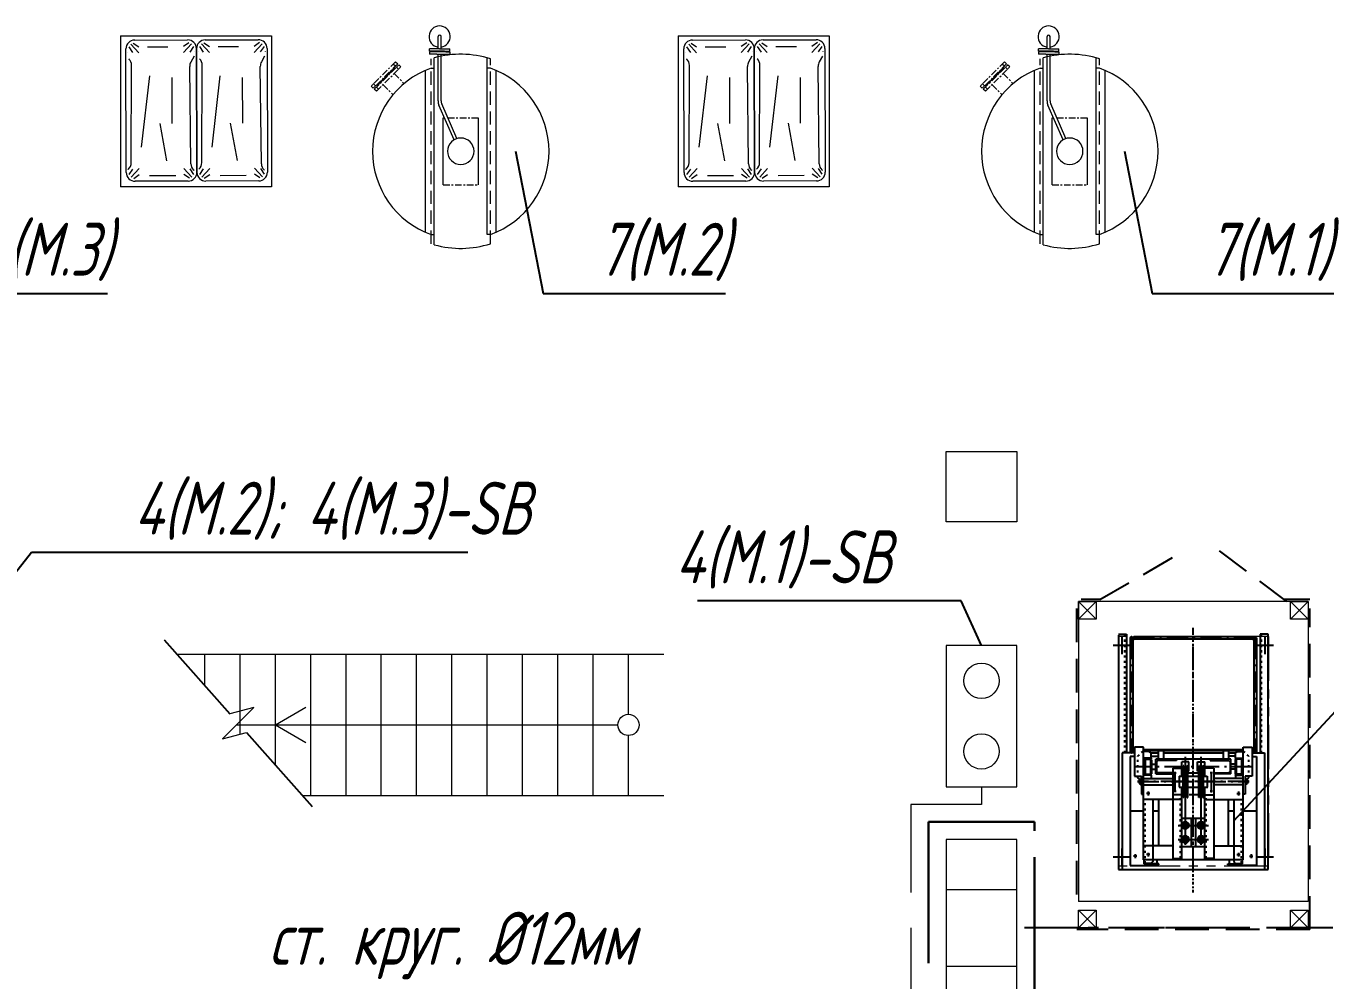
# Model space of a CAD drawing. Header units: millimetres. Extents: x -14296 to 10264, y -13087 to -5602.
# Drawn here: x -3240.4 to -3166.8, y -12807.9 to -12753.9 of the extents above; entities that cross this region are included whole.
import ezdxf
from ezdxf import colors
from ezdxf.entities.mleader import LeaderData, LeaderLine
from ezdxf.math import Vec2, Vec3

# ---------------------------------------------------------------- set-up
doc = ezdxf.new("R2010")
doc.units = ezdxf.units.MM
for name, pattern in [('ACAD_ISO03W100', [30, 12, -18]), ('ACAD_ISO10W100', [18, 12, -3, 0, -3]), ('CENTER2', [1.125, 0.75, -0.125, 0.125, -0.125]), ('gost5', [7, 5, -2, 0]), ('gost6', [12, 8, -1.5, 1, -1.5]), ('HIDDEN', [9.525, 6.35, -3.175]), ('HIDDEN2', [4.7625, 3.175, -1.5875]), ('PHANTOM2', [1.25, 0.625, -0.125, 0.125, -0.125, 0.125, -0.125]), ('VERDECKT', [0.375, 0.25, -0.125])]:
    doc.linetypes.add(name, pattern=pattern)
for name, color, linetype, lineweight in [('1', 4, 'Continuous', 15), ('Заземление (Сущ)', 6, 'gost6', 25), ('КаБель контрольный (Вновь)', 142, 'gost5', 15), ('Линия выноска', 137, 'Continuous', 25), ('пунктирный', 222, 'HIDDEN2', 25), ('Строительный', 251, 'Continuous', 13), ('Текст', 7, 'Continuous', 20), ('Технологическое', 156, 'Continuous', 18), ('Эл. аппараты (Вновь)', 93, 'Continuous', 15)]:
    doc.layers.add(name, color=color, linetype=linetype, lineweight=lineweight)
for name, color, linetype in [('АР', 7, 'Continuous'), ('НОВЫЙ', 7, 'Continuous'), ('орудован', 7, 'Continuous'), ('ТХ', 7, 'Continuous')]:
    doc.layers.add(name, color=color, linetype=linetype)
doc.styles.add('Simplex', font='simplex.shx', dxfattribs={"width": 0.7, "oblique": 15})

# ---------------------------------------------------------------- blocks, each defined once
blk = doc.blocks.new('A$C33DA0663')
at = {"color": 5}
for p, q in [((-4.538, 1.448), (-2.77, 3.216)), ((-2.77, 3.216), (-4.119, 2.855)), ((-4.538, 1.448), (-3.19, 1.809))]:
    blk.add_line(p, q, dxfattribs=at)
at = {"layer": 'АР', "color": 5}
for p, q in [((-7.854, 7.057), (-4.119, 2.855)), ((-3.19, 1.809), (0.546, -2.393))]:
    blk.add_line(p, q, dxfattribs=at)
blk = doc.blocks.new('A$C3D7325C0')
at = {"layer": '1', "color": 3}
for p, q in [((-1, 0), (0, 0)), ((-1, -1), (-1, 0)), ((-1, 0), (0, -1)), ((-1, -1), (0, 0)), ((0, 0), (0, -1)), ((0, -1), (-1, -1))]:
    blk.add_line(p, q, dxfattribs=at)
blk = doc.blocks.new('A$C20C63205')
at = {"layer": 'ТХ', "color": 3, "ltscale": 0.6}
for p, q in [((-20.826, 8.76), (-20.826, 8.3)), ((-20.826, 8.3), (-14.095, 8.3)), ((-20.772, 8.76), (-7.484, 8.76)), ((-14.095, 7.842), (-14.095, 8.548)), ((-14.095, 8.548), (-7.484, 8.548)), ((-13.895, 7.842), (-13.895, 8.104)), ((-13.895, 8.104), (-7.713, 8.104)), ((-10.804, 7.347), (-10.804, 8.104)), ((-7.713, 8.104), (-7.713, 6.533)), ((-7.484, 8.76), (-7.484, 0.275)), ((-20.684, 7.862), (-20.684, 1.172)), ((-20.614, 8.087), (-14.166, 8.087)), ((-20.614, 7.947), (-14.166, 7.947)), ((-20.543, 1.172), (-20.543, 7.862)), ((-14.429, 7.842), (-12.785, 7.842)), ((-14.429, 7.347), (-14.429, 7.842)), ((-12.785, 7.842), (-12.785, 7.453)), ((-12.785, 7.453), (-11.76, 7.453)), ((-12.576, 7.518), (-12.688, 7.658)), ((-12.643, 7.453), (-12.643, 7.518)), ((-12.643, 7.518), (-12.293, 7.518)), ((-12.576, 7.591), (-12.361, 7.591)), ((-12.576, 7.591), (-12.576, 7.518)), ((-12.361, 7.591), (-12.361, 7.518)), ((-12.293, 7.518), (-12.293, 7.453)), ((-11.76, 7.453), (-11.76, 7.347)), ((-8.359, 7.803), (-8.142, 7.803)), ((-8.353, 7.803), (-8.135, 7.803)), ((-8.244, 7.721), (-8.244, 7.91)), ((-8.244, 7.709), (-8.244, 7.897)), ((-8.031, 7.347), (-14.429, 7.347)), ((-14.288, 7.347), (-14.288, 1.687)), ((-14.236, 7.347), (-14.236, 1.687)), ((-14.182, 7.013), (-14.182, 7.347)), ((-14.077, 6.908), (-14.182, 7.013)), ((-14.077, 6.514), (-14.077, 6.908)), ((-13.797, 6.908), (-14.077, 6.908)), ((-13.914, 6.908), (-13.914, 6.514)), ((-13.797, 6.908), (-13.797, 7.347)), ((-13.797, 6.908), (-13.758, 6.908)), ((-13.758, 6.908), (-13.741, 6.941)), ((-13.709, 7.295), (-13.741, 7.241)), ((-13.741, 7.241), (-13.741, 6.941)), ((-13.741, 7.241), (-12.89, 7.241)), ((-13.709, 6.887), (-13.741, 6.941)), ((-13.741, 6.941), (-12.89, 6.941)), ((-13.739, 2.396), (-13.739, 6.639)), ((-12.911, 6.639), (-13.739, 6.639)), ((-13.709, 7.295), (-12.921, 7.295)), ((-13.709, 6.887), (-12.921, 6.887)), ((-13.527, 7.241), (-13.527, 7.295)), ((-13.458, 6.887), (-13.458, 6.639)), ((-13.173, 6.887), (-13.173, 6.639)), ((-13.103, 7.241), (-13.103, 7.295)), ((-12.921, 7.295), (-12.89, 7.241)), ((-12.921, 6.887), (-12.89, 6.941)), ((-12.911, 6.639), (-12.911, 5.684)), ((-12.89, 7.241), (-12.89, 6.941)), ((-12.873, 6.908), (-12.89, 6.941)), ((-12.833, 6.908), (-12.873, 6.908)), ((-12.833, 6.908), (-12.833, 7.347)), ((-12.833, 6.908), (-12.643, 6.908)), ((-12.643, 7.347), (-12.643, 5.684)), ((-12.293, 7.347), (-12.293, 5.684)), ((-11.902, 7.068), (-11.685, 7.068)), ((-11.793, 6.974), (-11.793, 7.163)), ((-11.463, 5.241), (-11.463, 7.347)), ((-11.463, 6.815), (-7.937, 6.815)), ((-10.804, 6.497), (-10.804, 6.815)), ((-8.827, 5.684), (-8.827, 7.347)), ((-8.443, 7.077), (-8.225, 7.077)), ((-8.334, 6.983), (-8.334, 7.171)), ((-8.031, 1.687), (-8.031, 7.347)), ((-7.819, 7.307), (-8.031, 7.307)), ((-7.937, 6.815), (-7.836, 6.915)), ((-7.836, 6.915), (-7.836, 7.238)), ((-7.819, 6.467), (-7.819, 7.307)), ((-7.751, 7.256), (-7.819, 7.256)), ((-7.751, 6.467), (-7.751, 7.256)), ((-14.236, 6.514), (-13.739, 6.514)), ((-14.236, 6.213), (-13.739, 6.213)), ((-14.077, 2.821), (-14.077, 6.213)), ((-13.672, 5.478), (-13.649, 6.54)), ((-13.649, 6.54), (-13.597, 6.604)), ((-13.597, 6.604), (-13.033, 6.604)), ((-12.982, 6.54), (-13.033, 6.604)), ((-12.963, 5.684), (-12.982, 6.54)), ((-11.463, 6.497), (-8.827, 6.497)), ((-7.819, 6.562), (-8.031, 6.562)), ((-7.751, 6.467), (-7.819, 6.467)), ((-7.713, 6.533), (-7.751, 6.467)), ((-13.672, 5.478), (-13.739, 5.46)), ((-13.596, 4.763), (-13.596, 5.161)), ((-13.068, 5.161), (-13.596, 5.161)), ((-13.228, 5.684), (-8.119, 5.684)), ((-13.228, 5.684), (-13.228, 5.17)), ((-12.786, 5.17), (-13.228, 5.17)), ((-13.068, 5.161), (-13.068, 5.088)), ((-11.878, 5.541), (-13.026, 5.541)), ((-12.965, 5.602), (-12.965, 5.48)), ((-12.786, 5.31), (-12.15, 5.31)), ((-12.786, 5.31), (-12.786, 5.088)), ((-12.15, 5.31), (-12.15, 5.088)), ((-11.727, 5.17), (-12.15, 5.17)), ((-11.937, 5.602), (-11.937, 5.48)), ((-11.727, 5.17), (-11.727, 5.684)), ((-8.119, 5.17), (-11.727, 5.17)), ((-10.399, 5.17), (-10.399, 3.864)), ((-9.993, 5.371), (-9.993, 3.663)), ((-9.193, 5.371), (-9.193, 3.663)), ((-8.775, 3.864), (-8.775, 5.17)), ((-8.119, 5.684), (-8.119, 5.17)), ((-8.883, 4.962), (-13.871, 4.962)), ((-13.068, 4.763), (-13.596, 4.763)), ((-11.567, 5.088), (-13.369, 5.088)), ((-13.369, 5.052), (-13.369, 5.088)), ((-13.271, 5.026), (-13.369, 5.052)), ((-13.271, 4.897), (-13.369, 4.871)), ((-13.369, 4.871), (-13.369, 4.836)), ((-11.567, 4.836), (-13.369, 4.836)), ((-11.665, 5.026), (-13.271, 5.026)), ((-13.271, 5.026), (-13.271, 4.897)), ((-11.665, 4.897), (-13.271, 4.897)), ((-13.068, 4.763), (-13.068, 4.836)), ((-12.963, 4.836), (-12.963, 4.199)), ((-12.786, 4.836), (-12.786, 4.199)), ((-12.15, 4.836), (-12.15, 4.199)), ((-11.727, 4.287), (-11.727, 4.747)), ((-11.665, 5.026), (-11.567, 5.052)), ((-11.665, 5.026), (-11.665, 4.897)), ((-11.665, 4.897), (-11.567, 4.871)), ((-11.567, 5.052), (-11.567, 5.088)), ((-11.567, 4.871), (-11.567, 4.836)), ((-10.399, 4.641), (-8.775, 4.641)), ((-10.158, 4.962), (-10.073, 5.106)), ((-10.073, 4.818), (-10.158, 4.962)), ((-10.073, 5.106), (-9.913, 5.106)), ((-9.913, 4.818), (-10.073, 4.818)), ((-9.913, 5.106), (-9.827, 4.956)), ((-9.827, 4.956), (-9.913, 4.818)), ((-9.358, 4.962), (-9.273, 5.106)), ((-9.273, 4.818), (-9.358, 4.962)), ((-9.273, 5.106), (-9.113, 5.106)), ((-9.113, 4.818), (-9.273, 4.818)), ((-9.113, 5.106), (-9.027, 4.956)), ((-9.027, 4.956), (-9.113, 4.818)), ((-8.883, 4.072), (-13.871, 4.072)), ((-13.068, 4.271), (-13.596, 4.271)), ((-13.596, 4.271), (-13.596, 3.874)), ((-13.068, 3.874), (-13.596, 3.874)), ((-11.567, 4.199), (-13.369, 4.199)), ((-13.369, 4.163), (-13.369, 4.199)), ((-13.271, 4.137), (-13.369, 4.163)), ((-13.271, 4.008), (-13.369, 3.982)), ((-13.369, 3.982), (-13.369, 3.946)), ((-11.567, 3.946), (-13.369, 3.946)), ((-11.665, 4.137), (-13.271, 4.137)), ((-13.271, 4.008), (-13.271, 4.137)), ((-11.665, 4.008), (-13.271, 4.008)), ((-12.786, 3.864), (-13.228, 3.864)), ((-13.228, 3.35), (-13.228, 3.864)), ((-13.068, 4.271), (-13.068, 4.199)), ((-13.068, 3.874), (-13.068, 3.946)), ((-12.786, 3.946), (-12.786, 3.724)), ((-12.786, 3.724), (-12.15, 3.724)), ((-12.15, 3.946), (-12.15, 3.696)), ((-11.727, 3.864), (-12.15, 3.864)), ((-8.119, 3.864), (-11.727, 3.864)), ((-11.727, 3.864), (-11.727, 3.35)), ((-11.665, 4.137), (-11.567, 4.163)), ((-11.665, 4.008), (-11.665, 4.137)), ((-11.665, 4.008), (-11.567, 3.982)), ((-11.567, 4.163), (-11.567, 4.199)), ((-11.567, 3.982), (-11.567, 3.946)), ((-11.463, 3.793), (-11.463, 1.687)), ((-10.399, 4.394), (-8.775, 4.394)), ((-10.158, 4.072), (-10.073, 4.216)), ((-10.073, 3.928), (-10.158, 4.072)), ((-10.073, 4.216), (-9.913, 4.216)), ((-9.913, 3.928), (-10.073, 3.928)), ((-9.913, 4.216), (-9.827, 4.067)), ((-9.827, 4.067), (-9.913, 3.928)), ((-9.358, 4.072), (-9.273, 4.216)), ((-9.273, 3.928), (-9.358, 4.072)), ((-9.273, 4.216), (-9.113, 4.216)), ((-9.113, 3.928), (-9.273, 3.928)), ((-9.113, 4.216), (-9.027, 4.067)), ((-9.027, 4.067), (-9.113, 3.928)), ((-8.119, 3.35), (-8.119, 3.864)), ((-13.672, 3.556), (-13.739, 3.574)), ((-13.672, 3.556), (-13.649, 2.494)), ((-13.228, 3.35), (-8.119, 3.35)), ((-11.861, 3.493), (-13.02, 3.493)), ((-12.963, 3.35), (-12.982, 2.494)), ((-12.965, 3.432), (-12.965, 3.554)), ((-12.911, 2.396), (-12.911, 3.35)), ((-12.643, 1.687), (-12.643, 3.35)), ((-12.293, 1.687), (-12.293, 3.35)), ((-11.937, 3.432), (-11.937, 3.554)), ((-8.827, 3.35), (-8.827, 1.687)), ((-14.236, 2.821), (-13.739, 2.821)), ((-14.236, 2.52), (-13.739, 2.52)), ((-14.077, 2.126), (-14.077, 2.52)), ((-13.914, 2.126), (-13.914, 2.52)), ((-12.911, 2.396), (-13.739, 2.396)), ((-13.649, 2.494), (-13.597, 2.43)), ((-13.597, 2.43), (-13.033, 2.43)), ((-13.458, 2.147), (-13.458, 2.396)), ((-13.173, 2.147), (-13.173, 2.396)), ((-12.982, 2.494), (-13.033, 2.43)), ((-11.463, 2.537), (-8.827, 2.537)), ((-11.463, 2.22), (-7.937, 2.22)), ((-10.804, 2.22), (-10.804, 2.537)), ((-7.819, 2.472), (-8.031, 2.472)), ((-7.937, 2.22), (-7.836, 2.119)), ((-7.751, 2.567), (-7.819, 2.567)), ((-7.819, 2.567), (-7.819, 1.727)), ((-7.713, 2.501), (-7.751, 2.567)), ((-7.751, 2.567), (-7.751, 1.778)), ((-7.713, 0.93), (-7.713, 2.501)), ((-8.031, 1.687), (-14.429, 1.687)), ((-14.429, 1.687), (-14.429, 1.192)), ((-14.077, 2.126), (-14.182, 2.021)), ((-14.182, 2.021), (-14.182, 1.687)), ((-13.797, 2.126), (-14.077, 2.126)), ((-13.797, 2.126), (-13.797, 1.687)), ((-13.797, 2.126), (-13.758, 2.126)), ((-13.758, 2.126), (-13.741, 2.093)), ((-13.709, 2.147), (-13.741, 2.093)), ((-13.741, 1.793), (-13.741, 2.093)), ((-13.741, 2.093), (-12.89, 2.093)), ((-13.709, 1.739), (-13.741, 1.793)), ((-13.741, 1.793), (-12.89, 1.793)), ((-13.709, 2.147), (-12.921, 2.147)), ((-13.709, 1.739), (-12.921, 1.739)), ((-13.527, 1.793), (-13.527, 1.739)), ((-13.103, 1.793), (-13.103, 1.739)), ((-12.921, 2.147), (-12.89, 2.093)), ((-12.921, 1.739), (-12.89, 1.793)), ((-12.873, 2.126), (-12.89, 2.093)), ((-12.89, 1.793), (-12.89, 2.093)), ((-12.833, 2.126), (-12.873, 2.126)), ((-12.833, 2.126), (-12.833, 1.687)), ((-12.833, 2.126), (-12.643, 2.126)), ((-12.785, 1.192), (-12.785, 1.581)), ((-12.785, 1.581), (-11.76, 1.581)), ((-12.576, 1.516), (-12.688, 1.376)), ((-12.643, 1.581), (-12.643, 1.516)), ((-12.643, 1.516), (-12.293, 1.516)), ((-12.576, 1.443), (-12.576, 1.516)), ((-12.361, 1.443), (-12.361, 1.516)), ((-12.293, 1.516), (-12.293, 1.581)), ((-11.902, 1.966), (-11.685, 1.966)), ((-11.793, 2.06), (-11.793, 1.872)), ((-11.76, 1.581), (-11.76, 1.687)), ((-10.804, 0.93), (-10.804, 1.687)), ((-8.443, 1.957), (-8.225, 1.957)), ((-8.334, 2.051), (-8.334, 1.863)), ((-7.819, 1.727), (-8.031, 1.727)), ((-7.836, 2.119), (-7.836, 1.796)), ((-7.751, 1.778), (-7.819, 1.778)), ((-20.614, 1.087), (-14.166, 1.087)), ((-20.614, 0.947), (-14.166, 0.947)), ((-14.429, 1.192), (-12.785, 1.192)), ((-14.095, 1.192), (-14.095, 0.487)), ((-13.895, 1.192), (-13.895, 0.93)), ((-13.895, 0.93), (-7.713, 0.93)), ((-12.576, 1.443), (-12.361, 1.443)), ((-8.353, 1.231), (-8.135, 1.231)), ((-8.244, 1.325), (-8.244, 1.137)), ((-20.826, 0.275), (-20.826, 0.734)), ((-20.826, 0.734), (-14.095, 0.734)), ((-7.484, 0.275), (-20.826, 0.275)), ((-14.095, 0.487), (-7.484, 0.487))]:
    blk.add_line(p, q, dxfattribs=at)
at = {"layer": 'ТХ', "color": 3, "linetype": 'ACAD_ISO03W100', "ltscale": 0.01}
for p, q in [((-14.095, 8.388), (-20.826, 8.388)), ((-13.904, 7.658), (-14.215, 7.347)), ((-12.688, 7.658), (-13.904, 7.658)), ((-7.836, 7.238), (-11.463, 7.238)), ((-8.119, 5.241), (-11.727, 5.241)), ((-8.119, 3.793), (-11.727, 3.793)), ((-13.904, 1.376), (-14.215, 1.687)), ((-7.836, 1.796), (-11.463, 1.796)), ((-12.688, 1.376), (-13.904, 1.376)), ((-14.095, 0.646), (-20.826, 0.646))]:
    blk.add_line(p, q, dxfattribs=at)
at = {"layer": 'ТХ', "color": 3, "linetype": 'ACAD_ISO10W100', "ltscale": 0.1}
for p, q in [((-20.614, 1.017), (-20.614, 8.017)), ((-20.614, 8.017), (-14.166, 8.017)), ((-13.315, 1.146), (-13.315, 7.888)), ((-12.468, 1.358), (-12.468, 7.676)), ((-12.468, 7.676), (-12.468, 1.358)), ((-7.484, 4.517), (-21.014, 4.517)), ((-20.614, 1.017), (-14.166, 1.017))]:
    blk.add_line(p, q, dxfattribs=at)
at = {"layer": 'ТХ', "color": 3, "ltscale": 0.6}
for centre, radius in [((-20.614, 8.017), 0.0701), ((-20.614, 7.862), 0.0701), ((-14.165, 8.017), 0.0701), ((-9.993, 4.962), 0.201), ((-9.193, 4.962), 0.201), ((-13.315, 4.962), 0.0439), ((-9.993, 4.962), 0.0936), ((-9.193, 4.962), 0.0936), ((-13.315, 4.072), 0.0439), ((-9.993, 4.072), 0.201), ((-9.993, 4.072), 0.0936), ((-9.193, 4.072), 0.201), ((-9.193, 4.072), 0.0936), ((-20.614, 1.172), 0.0701), ((-20.614, 1.017), 0.0701), ((-14.165, 1.017), 0.0701)]:
    blk.add_circle(centre, radius, dxfattribs=at)
blk = doc.blocks.new('A$C6D8F15C8')
at = {"linetype": 'Continuous'}
blk.add_circle((0, 0), 1.5, dxfattribs=at)
blk = doc.blocks.new('A$C42F5552A')
at = {"color": 4, "ltscale": 0.5}
for p, q in [((-6.21, 3), (-5.78, 2.37)), ((-6.09, 3.27), (-5.11, 2.37)), ((-5.78, 3.51), (-5.15, 3.08)), ((-5.54, 3.84), (8.46, 3.84)), ((-5.19, 3.63), (-5.18, 3.62)), ((-4.43, 3.27), (6.59, 3.2)), ((7.32, 3.51), (7.3, 3.49)), ((9.01, 3.27), (8.03, 2.37)), ((8.7, 3.51), (8.07, 3.08)), ((8.11, 3.63), (8.1, 3.62)), ((9.13, 3), (8.7, 2.37)), ((-6.54, -3.16), (-6.54, 2.84)), ((-2.69, 2.11), (5.39, 1.15)), ((9.46, 2.84), (9.46, -3.16)), ((-5.9, 1.19), (-5.9, -1.76)), ((-4.23, -0.77), (0, 0)), ((8.7, 1.39), (8.7, -0.93)), ((5.19, -1.34), (0, -1.34)), ((-6.21, -3.31), (-5.78, -2.68)), ((-6.09, -3.59), (-5.11, -2.68)), ((9.01, -3.59), (8.03, -2.68)), ((9.13, -3.31), (8.7, -2.68)), ((-5.78, -3.82), (-5.15, -3.39)), ((8.46, -4.16), (-5.54, -4.16)), ((-5.35, -3.84), (-5.28, -3.78)), ((-5.19, -3.94), (-5.18, -3.94)), ((-4.59, -3.48), (6.44, -3.38)), ((7.6, -3.88), (6.94, -3.51)), ((8.7, -3.82), (8.07, -3.39)), ((8.11, -3.94), (8.1, -3.94))]:
    blk.add_line(p, q, dxfattribs=at)
for centre, start, end in [((-5.54, 2.84), 90, 180), ((-4.43, 4.27), 220.6442, 269.6068), ((6.6, 4.2), 269.6068, 314.9568), ((8.46, 2.84), 0, 90), ((8.46, 2.84), 0, 90), ((-5.54, -3.16), 180, 270), ((-5.54, -3.16), 180, 270), ((-4.58, -4.48), 90.5536, 134.9566), ((6.45, -4.38), 60.5613, 90.5536), ((8.46, -3.16), 270, 0), ((8.46, -3.16), 270, 0), ((8.46, -3.16), 270, 0)]:
    blk.add_arc(centre, 1, start, end, dxfattribs=at)
blk = doc.blocks.new('A$C020D5F7F')
at = {"layer": '1', "color": 3}
for p, q in [((-4.275, 8.545), (4.275, 8.545)), ((-4.275, 8.545), (-4.275, 0)), ((4.275, 8.545), (4.275, 0)), ((4.275, 0), (-4.275, 0))]:
    blk.add_line(p, q, dxfattribs=at)
at = {"color": 4, "ltscale": 0.5, "xscale": 0.4999999999999939, "yscale": 0.4999999999999939, "zscale": 0.4999999999999939, "rotation": 90.17057823925133}
for p in [(-2.038, 3.585), (1.962, 3.597)]:
    blk.add_blockref('A$C42F5552A', p, dxfattribs=at)
blk = doc.blocks.new('_None')
blk = doc.blocks.new('A$C2C4D244A')
at = {"layer": 'Эл. аппараты (Вновь)'}
for p, q in [((4, 8), (0, 8)), ((0, 8), (0, 0)), ((4, 0), (4, 8)), ((0, 0), (4, 0))]:
    blk.add_line(p, q, dxfattribs=at)
for centre in [(2, 6), (2, 2)]:
    blk.add_circle(centre, 1, dxfattribs=at)

msp = doc.modelspace()

# ---------------------------------------------------------------- linework, layer by layer
at = {"linetype": 'Continuous'}
for p, q in [((-3178.35898, -12788.47393), (-3178.35898, -12789.47393)), ((-3170.25898, -12788.47393), (-3170.25898, -12789.47393)), ((-3177.85898, -12788.97393), (-3178.85898, -12788.97393)), ((-3169.75898, -12788.97393), (-3170.75898, -12788.97393)), ((-3178.35898, -12800.47393), (-3178.35898, -12801.47393)), ((-3170.25898, -12800.47393), (-3170.25898, -12801.47393)), ((-3177.85898, -12800.97393), (-3178.85898, -12800.97393)), ((-3169.75898, -12800.97393), (-3170.75898, -12800.97393))]:
    msp.add_line(p, q, dxfattribs=at)
at = {"layer": '1', "color": 3}
for p, q in [((-3167.80898, -12786.47393), (-3180.80898, -12786.47393)), ((-3180.80898, -12786.47393), (-3180.80898, -12803.47393)), ((-3167.80898, -12786.47393), (-3167.80898, -12803.47393)), ((-3167.80898, -12803.47393), (-3180.80898, -12803.47393))]:
    msp.add_line(p, q, dxfattribs=at)
at = {"layer": '1', "color": 3, "linetype": 'PHANTOM2', "ltscale": 4}
for p, q in [((-3178.55898, -12788.47393), (-3178.55898, -12801.47393)), ((-3170.05898, -12788.47393), (-3178.55898, -12788.47393)), ((-3170.05898, -12788.47393), (-3170.05898, -12801.47393)), ((-3167.80898, -12788.47393), (-3167.80898, -12801.47393)), ((-3170.05898, -12801.47393), (-3178.55898, -12801.47393))]:
    msp.add_line(p, q, dxfattribs=at)
at = {"layer": 'Заземление (Сущ)', "lineweight": 30}
for p, q in [((-3183.30898, -12798.97393), (-3189.30898, -12798.97393)), ((-3189.30898, -12798.97393), (-3189.30898, -12808.97393)), ((-3183.30898, -12808.97393), (-3183.30898, -12798.97393))]:
    msp.add_line(p, q, dxfattribs=at)
at = {"layer": 'КаБель контрольный (Вновь)'}
for p, q in [((-3186.30898, -12796.97393), (-3186.30898, -12797.97393)), ((-3186.30898, -12797.97393), (-3190.30898, -12797.97393)), ((-3190.30898, -12797.97393), (-3190.30898, -12814.77393))]:
    msp.add_line(p, q, dxfattribs=at)
at = {"layer": 'НОВЫЙ', "color": 3, "linetype": 'CENTER2', "ltscale": 0.2}
msp.add_line((-3174.30898, -12802.97393), (-3174.30898, -12787.97393), dxfattribs=at)
at = {"layer": 'орудован', "color": 4, "linetype": 'HIDDEN', "ltscale": 0.3}
for p, q in [((-3169.00898, -12786.47393), (-3173.01196, -12783.47791)), ((-3179.60898, -12786.37393), (-3175.27885, -12783.87393)), ((-3179.60898, -12786.37393), (-3180.65898, -12786.37393)), ((-3167.70898, -12786.37393), (-3169.14259, -12786.37393)), ((-3180.90898, -12803.07393), (-3180.90898, -12786.87393)), ((-3167.70898, -12805.07393), (-3167.70898, -12786.87393)), ((-3168.25898, -12804.97393), (-3180.25898, -12804.97393)), ((-3167.70898, -12805.07393), (-3180.90898, -12805.07393))]:
    msp.add_line(p, q, dxfattribs=at)
at = {"layer": 'пунктирный'}
msp.add_line((-3128.30898, -12804.97393), (-3184.30898, -12804.97393), dxfattribs=at)
at = {"layer": 'Строительный'}
for p, q in [((-3188.30898, -12781.97393), (-3188.30898, -12777.97393)), ((-3188.30898, -12777.97393), (-3184.30898, -12777.97393)), ((-3184.30898, -12777.97393), (-3184.30898, -12781.97393)), ((-3184.30898, -12781.97393), (-3188.30898, -12781.97393)), ((-3226.30898, -12793.47393), (-3224.57693, -12792.47393)), ((-3226.30898, -12793.47393), (-3224.57693, -12794.47393)), ((-3184.30898, -12799.97393), (-3188.30898, -12799.97393)), ((-3188.30898, -12799.97393), (-3188.30898, -12809.97393)), ((-3184.30898, -12809.97393), (-3184.30898, -12799.97393)), ((-3188.30898, -12802.79976), (-3184.30898, -12802.79976)), ((-3188.30898, -12807.1481), (-3184.30898, -12807.1481))]:
    msp.add_line(p, q, dxfattribs=at)
at = {"layer": 'Строительный', "ltscale": 100}
for p, q in [((-3231.88859, -12789.47393), (-3204.30898, -12789.47393)), ((-3230.30898, -12791.25099), (-3230.30898, -12789.47393)), ((-3228.30898, -12793.99439), (-3228.30898, -12789.47393)), ((-3226.30898, -12795.75099), (-3226.30898, -12789.47393)), ((-3224.30898, -12797.47393), (-3224.30898, -12789.47393)), ((-3222.30898, -12797.47393), (-3222.30898, -12789.47393)), ((-3220.30898, -12797.47393), (-3220.30898, -12789.47393)), ((-3218.30898, -12797.47393), (-3218.30898, -12789.47393)), ((-3216.30898, -12797.47393), (-3216.30898, -12789.47393)), ((-3214.30898, -12797.47393), (-3214.30898, -12789.47393)), ((-3212.30898, -12797.47393), (-3212.30898, -12789.47393)), ((-3210.30898, -12797.47393), (-3210.30898, -12789.47393)), ((-3208.30898, -12797.47393), (-3208.30898, -12789.47393)), ((-3206.30898, -12792.87393), (-3206.30898, -12789.47393)), ((-3228.51633, -12793.47393), (-3206.90898, -12793.47393)), ((-3206.30898, -12797.47393), (-3206.30898, -12794.07393)), ((-3224.77748, -12797.47393), (-3204.30898, -12797.47393))]:
    msp.add_line(p, q, dxfattribs=at)
at = {"layer": 'Строительный'}
msp.add_circle((-3206.30898, -12793.47393), 0.6, dxfattribs=at)
at = {"layer": 'Технологическое'}
for p, q in [((-3217.09648, -12755.1767), (-3217.09648, -12754.47393)), ((-3216.92148, -12755.1767), (-3216.92148, -12754.47393)), ((-3182.59648, -12755.1767), (-3182.59648, -12754.47393)), ((-3182.42148, -12755.1767), (-3182.42148, -12754.47393)), ((-3217.30898, -12766.26544), (-3217.30898, -12755.68243)), ((-3217.30898, -12765.68224), (-3217.30898, -12755.68243)), ((-3217.09648, -12758.11959), (-3217.09648, -12755.4667)), ((-3216.92148, -12758.11959), (-3216.92148, -12755.4667)), ((-3214.30898, -12765.68224), (-3214.30898, -12755.68243)), ((-3182.80898, -12766.26544), (-3182.80898, -12755.68243)), ((-3182.80898, -12765.68224), (-3182.80898, -12755.68243)), ((-3182.59648, -12758.11959), (-3182.59648, -12755.4667)), ((-3182.42148, -12758.11959), (-3182.42148, -12755.4667)), ((-3179.80898, -12765.68224), (-3179.80898, -12755.68243)), ((-3217.80898, -12765.55651), (-3217.80898, -12756.39136)), ((-3217.49179, -12756.26563), (-3217.30898, -12756.26563)), ((-3214.12617, -12756.26563), (-3214.30898, -12756.26563)), ((-3213.80898, -12765.55651), (-3213.80898, -12756.39136)), ((-3183.30898, -12765.55651), (-3183.30898, -12756.39136)), ((-3182.99179, -12756.26563), (-3182.80898, -12756.26563)), ((-3179.62617, -12756.26563), (-3179.80898, -12756.26563)), ((-3179.30898, -12765.55651), (-3179.30898, -12756.39136)), ((-3216.18709, -12760.32622), (-3217.04745, -12758.35456)), ((-3216.02669, -12760.25623), (-3216.88705, -12758.28457)), ((-3181.68709, -12760.32622), (-3182.54745, -12758.35456)), ((-3181.52669, -12760.25623), (-3182.38705, -12758.28457)), ((-3216.80898, -12762.87393), (-3216.80898, -12759.07393)), ((-3214.80898, -12762.87393), (-3214.80898, -12759.07393)), ((-3182.30898, -12762.87393), (-3182.30898, -12759.07393)), ((-3180.30898, -12762.87393), (-3180.30898, -12759.07393)), ((-3217.49179, -12765.68224), (-3217.30898, -12765.68224)), ((-3214.12617, -12765.68224), (-3214.30898, -12765.68224)), ((-3182.99179, -12765.68224), (-3182.80898, -12765.68224)), ((-3179.62617, -12765.68224), (-3179.80898, -12765.68224))]:
    msp.add_line(p, q, dxfattribs=at)
at = {"layer": 'Технологическое', "ltscale": 0.3}
for p, q in [((-3217.58398, -12755.2967), (-3217.58398, -12755.1767)), ((-3217.00898, -12755.1767), (-3217.58398, -12755.1767)), ((-3216.72398, -12755.2967), (-3217.58398, -12755.2967)), ((-3217.58398, -12755.3467), (-3217.58398, -12755.4667)), ((-3216.64886, -12755.3467), (-3217.58398, -12755.3467)), ((-3217.16898, -12755.4667), (-3217.58398, -12755.4667)), ((-3217.3691, -12755.3467), (-3217.34898, -12755.3267)), ((-3216.72398, -12755.3267), (-3217.34898, -12755.3267)), ((-3217.29398, -12755.3267), (-3217.29398, -12755.2967)), ((-3217.16898, -12755.4667), (-3216.43398, -12755.4667)), ((-3217.00898, -12755.1767), (-3216.43398, -12755.1767)), ((-3216.72398, -12755.2967), (-3216.43398, -12755.2967)), ((-3216.72398, -12755.3267), (-3216.72398, -12755.2967)), ((-3216.72398, -12755.3267), (-3216.66898, -12755.3267)), ((-3216.64886, -12755.3467), (-3216.66898, -12755.3267)), ((-3216.64886, -12755.3467), (-3216.64398, -12755.3467)), ((-3216.64398, -12755.3467), (-3216.43398, -12755.3467)), ((-3216.43398, -12755.2967), (-3216.43398, -12755.1767)), ((-3216.43398, -12755.3467), (-3216.43398, -12755.4667)), ((-3183.08398, -12755.2967), (-3183.08398, -12755.1767)), ((-3182.50898, -12755.1767), (-3183.08398, -12755.1767)), ((-3182.22398, -12755.2967), (-3183.08398, -12755.2967)), ((-3183.08398, -12755.3467), (-3183.08398, -12755.4667)), ((-3182.14886, -12755.3467), (-3183.08398, -12755.3467)), ((-3182.66898, -12755.4667), (-3183.08398, -12755.4667)), ((-3182.8691, -12755.3467), (-3182.84898, -12755.3267)), ((-3182.22398, -12755.3267), (-3182.84898, -12755.3267)), ((-3182.79398, -12755.3267), (-3182.79398, -12755.2967)), ((-3182.66898, -12755.4667), (-3181.93398, -12755.4667)), ((-3182.50898, -12755.1767), (-3181.93398, -12755.1767)), ((-3182.22398, -12755.2967), (-3181.93398, -12755.2967)), ((-3182.22398, -12755.3267), (-3182.22398, -12755.2967)), ((-3182.22398, -12755.3267), (-3182.16898, -12755.3267)), ((-3182.14886, -12755.3467), (-3182.16898, -12755.3267)), ((-3182.14886, -12755.3467), (-3182.14398, -12755.3467)), ((-3182.14398, -12755.3467), (-3181.93398, -12755.3467)), ((-3181.93398, -12755.2967), (-3181.93398, -12755.1767)), ((-3181.93398, -12755.3467), (-3181.93398, -12755.4667))]:
    msp.add_line(p, q, dxfattribs=at)
at = {"layer": 'Технологическое', "linetype": 'CENTER2', "ltscale": 0.5}
for p, q in [((-3219.50361, -12755.90044), (-3220.88247, -12757.2793)), ((-3219.38341, -12756.02065), (-3220.76226, -12757.39951)), ((-3220.7057, -12757.45608), (-3219.32684, -12756.07722)), ((-3220.58549, -12757.57629), (-3219.20663, -12756.19743)), ((-3219.55311, -12756.23278), (-3220.55013, -12757.2298)), ((-3220.53599, -12757.24395), (-3219.53897, -12756.24692)), ((-3219.5814, -12756.26107), (-3220.52185, -12757.20152)), ((-3220.50771, -12757.21566), (-3219.56725, -12756.27521)), ((-3219.6415, -12756.01004), (-3219.49301, -12756.15854)), ((-3219.5814, -12756.21864), (-3219.5814, -12756.26107)), ((-3219.52483, -12756.27521), (-3219.56725, -12756.27521)), ((-3219.53897, -12756.24692), (-3219.55311, -12756.23278)), ((-3219.50361, -12755.90044), (-3219.38341, -12756.02065)), ((-3219.31623, -12756.33531), (-3219.46472, -12756.18682)), ((-3219.20663, -12756.19743), (-3219.32684, -12756.07722)), ((-3185.00361, -12755.90044), (-3186.38247, -12757.2793)), ((-3184.88341, -12756.02065), (-3186.26226, -12757.39951)), ((-3186.2057, -12757.45608), (-3184.82684, -12756.07722)), ((-3186.08549, -12757.57629), (-3184.70663, -12756.19743)), ((-3185.05311, -12756.23278), (-3186.05013, -12757.2298)), ((-3186.03599, -12757.24395), (-3185.03897, -12756.24692)), ((-3185.0814, -12756.26107), (-3186.02185, -12757.20152)), ((-3186.00771, -12757.21566), (-3185.06725, -12756.27521)), ((-3185.1415, -12756.01004), (-3184.99301, -12756.15854)), ((-3185.0814, -12756.21864), (-3185.0814, -12756.26107)), ((-3185.02483, -12756.27521), (-3185.06725, -12756.27521)), ((-3185.03897, -12756.24692), (-3185.05311, -12756.23278)), ((-3185.00361, -12755.90044), (-3184.88341, -12756.02065)), ((-3184.81623, -12756.33531), (-3184.96472, -12756.18682)), ((-3184.70663, -12756.19743), (-3184.82684, -12756.07722)), ((-3220.77287, -12757.14141), (-3220.62438, -12757.28991)), ((-3220.06576, -12756.71715), (-3220.02334, -12756.75958)), ((-3219.5814, -12756.57219), (-3219.01582, -12757.13777)), ((-3186.27287, -12757.14141), (-3186.12438, -12757.28991)), ((-3185.56576, -12756.71715), (-3185.52334, -12756.75958)), ((-3185.0814, -12756.57219), (-3184.51582, -12757.13777)), ((-3220.88247, -12757.2793), (-3220.76226, -12757.39951)), ((-3220.58549, -12757.57629), (-3220.7057, -12757.45608)), ((-3220.4476, -12757.46668), (-3220.59609, -12757.31819)), ((-3220.56427, -12757.20152), (-3220.52185, -12757.20152)), ((-3220.55013, -12757.2298), (-3220.53599, -12757.24395)), ((-3220.50771, -12757.25809), (-3220.50771, -12757.21566)), ((-3220.21072, -12757.20152), (-3219.64515, -12757.76709)), ((-3186.38247, -12757.2793), (-3186.26226, -12757.39951)), ((-3186.08549, -12757.57629), (-3186.2057, -12757.45608)), ((-3185.9476, -12757.46668), (-3186.09609, -12757.31819)), ((-3186.06427, -12757.20152), (-3186.02185, -12757.20152)), ((-3186.05013, -12757.2298), (-3186.03599, -12757.24395)), ((-3186.00771, -12757.25809), (-3186.00771, -12757.21566)), ((-3185.71072, -12757.20152), (-3185.14515, -12757.76709)), ((-3216.80898, -12759.07393), (-3216.73354, -12759.07393)), ((-3216.5426, -12759.07393), (-3214.80898, -12759.07393)), ((-3182.30898, -12759.07393), (-3182.23354, -12759.07393)), ((-3182.0426, -12759.07393), (-3180.30898, -12759.07393)), ((-3216.80898, -12762.87393), (-3214.80898, -12762.87393)), ((-3182.30898, -12762.87393), (-3180.30898, -12762.87393))]:
    msp.add_line(p, q, dxfattribs=at)
at = {"layer": 'Технологическое', "linetype": 'VERDECKT', "ltscale": 3}
for p, q in [((-3217.49179, -12766.21017), (-3217.49179, -12755.7377)), ((-3214.12617, -12766.21017), (-3214.12617, -12755.7377)), ((-3182.99179, -12766.21017), (-3182.99179, -12755.7377)), ((-3179.62617, -12766.21017), (-3179.62617, -12755.7377))]:
    msp.add_line(p, q, dxfattribs=at)
at = {"layer": 'Технологическое'}
for centre, radius, start, end in [((-3217.00898, -12754.47393), 0.6, 278.3855386, 261.6144614), ((-3182.50898, -12754.47393), 0.6, 278.3855386, 261.6144614), ((-3217.00898, -12754.47393), 0.0875, 0, 180), ((-3182.50898, -12754.47393), 0.0875, 0, 180), ((-3215.80898, -12760.97393), 5.5, 72.1837608, 105.8266201), ((-3181.30898, -12760.97393), 5.5, 72.1837608, 105.8266201), ((-3215.80898, -12760.97393), 5, 109.6675302, 250.3324698), ((-3215.80898, -12760.97393), 5, 289.6675302, 70.3324698), ((-3181.30898, -12760.97393), 5, 109.6675302, 250.3324698), ((-3181.30898, -12760.97393), 5, 289.6675302, 70.3324698), ((-3216.50898, -12758.11959), 0.5875, 180, 203.5747062), ((-3216.50898, -12758.11959), 0.4125, 180, 203.5747062), ((-3182.00898, -12758.11959), 0.5875, 180, 203.5747062), ((-3182.00898, -12758.11959), 0.4125, 180, 203.5747062), ((-3215.80898, -12760.97393), 5.5, 254.1733799, 287.8162392), ((-3181.30898, -12760.97393), 5.5, 254.1733799, 287.8162392)]:
    msp.add_arc(centre, radius, start, end, dxfattribs=at)

# ---------------------------------------------------------------- block references
at = {"layer": '1', "color": 3}
for p in [(-3230.80898, -12762.98399), (-3199.21005, -12762.98399)]:
    msp.add_blockref('A$C020D5F7F', p, dxfattribs=at)
at = {"layer": '1', "color": 3, "rotation": 90}
for p in [(-3180.80898, -12786.47393), (-3168.80898, -12786.47393), (-3180.80898, -12803.97393), (-3168.80898, -12803.97393)]:
    msp.add_blockref('A$C3D7325C0', p, dxfattribs=at)
at = {"layer": '1', "color": 3, "xscale": -1, "rotation": 90}
msp.add_blockref('A$C20C63205', (-3169.7919, -12809.15756), dxfattribs=at)
at = {"layer": 'Строительный'}
msp.add_blockref('A$C33DA0663', (-3224.76509, -12795.70897), dxfattribs=at)
at = {"layer": 'Технологическое', "xscale": -0.5, "yscale": 0.5, "zscale": 0.5, "rotation": 90}
for p in [(-3215.80898, -12760.97393), (-3181.30898, -12760.97393)]:
    msp.add_blockref('A$C6D8F15C8', p, dxfattribs=at)
at = {"layer": 'Эл. аппараты (Вновь)'}
msp.add_blockref('A$C2C4D244A', (-3188.30896, -12796.97394), dxfattribs=at)

# ---------------------------------------------------------------- texts
at = {"layer": 'Текст', "insert": (-3216.30898, -12805.97393), "char_height": 3, "width": 43.7026451, "attachment_point": 5, "style": 'Simplex'}
msp.add_mtext('ст. круг. %%C12мм', dxfattribs=at)

# ---------------------------------------------------------------- leaders
at = {"layer": 'Линия выноска'}
ml = msp.add_multileader_mtext('Standard', dxfattribs=at)
ml.set_content('{\\W0.7;7(М.3)}', color=2, style='Simplex')
ml.set_leader_properties()
ml.set_arrow_properties(name='NONE')
ml.build(insert=Vec2(0, 0))
ml.multileader.update_dxf_attribs({"text_left_attachment_type": 6, "text_right_attachment_type": 6, "dogleg_length": 0})
ctx = ml.context
ctx.base_point, ctx.char_height, ctx.plane_origin = Vec3(-3246.14418, -12769.02439), 3, Vec3(-3183.81646, -12801.57924)
ctx.left_attachment, ctx.right_attachment, ctx.text_align_type = 6, 6, 1
notes = []
notes.append((ctx, [(1, (1, 1, 0), (-3246.14418, -12769.02439), (1, 0), 0, [(1, [(-3247.7092, -12760.97393)], 0, [])])]))
ctx.mtext.insert, ctx.mtext.alignment, ctx.mtext.flow_direction = Vec3(-3239.33796, -12765.02439), 2, 5
ml = msp.add_multileader_mtext('Standard', dxfattribs=at)
ml.set_content('7(М.2)', color=2, style='Simplex')
ml.set_leader_properties()
ml.set_arrow_properties(name='NONE')
ml.build(insert=Vec2(0, 0))
ml.multileader.update_dxf_attribs({"text_left_attachment_type": 6, "text_right_attachment_type": 6, "dogleg_length": 0})
ctx = ml.context
ctx.base_point, ctx.char_height, ctx.plane_origin = Vec3(-3211.14163, -12769.02439), 3, Vec3(-3148.81391, -12801.57924)
ctx.left_attachment, ctx.right_attachment, ctx.text_align_type = 6, 6, 1
notes.append((ctx, [(1, (1, 1, 0), (-3211.14163, -12769.02439), (1, 0), 0, [(1, [(-3212.70665, -12760.97393)], 0, [])])]))
ctx.mtext.insert, ctx.mtext.alignment, ctx.mtext.flow_direction = Vec3(-3204.3354, -12765.02439), 2, 5
ml = msp.add_multileader_mtext('Standard', dxfattribs=at)
ml.set_content('{\\W0.7;7(М.1)}', color=2, style='Simplex')
ml.set_leader_properties()
ml.set_arrow_properties(name='NONE')
ml.build(insert=Vec2(0, 0))
ml.multileader.update_dxf_attribs({"text_left_attachment_type": 6, "text_right_attachment_type": 6, "dogleg_length": 0})
ctx = ml.context
ctx.base_point, ctx.char_height, ctx.plane_origin = Vec3(-3176.64163, -12769.02439), 3, Vec3(-3114.31391, -12801.57924)
ctx.left_attachment, ctx.right_attachment, ctx.text_align_type = 6, 6, 1
notes.append((ctx, [(1, (1, 1, 0), (-3176.64163, -12769.02439), (1, 0), 0, [(1, [(-3178.20665, -12760.97393)], 0, [])])]))
ctx.mtext.insert, ctx.mtext.alignment, ctx.mtext.flow_direction = Vec3(-3170.0354, -12765.02439), 2, 5
ml = msp.add_multileader_mtext('Standard', dxfattribs=at)
ml.set_content('4(М.2); 4(М.3)-SB', color=2, style='Simplex')
ml.set_leader_properties()
ml.set_arrow_properties(name='NONE')
ml.build(insert=Vec2(0, 0))
ml.multileader.update_dxf_attribs({"text_left_attachment_type": 6, "text_right_attachment_type": 6, "dogleg_length": 0})
ctx = ml.context
ctx.base_point, ctx.char_height, ctx.plane_origin = Vec3(-3240.13192, -12783.69465), 3, Vec3(-3233.86115, -12782.57162)
ctx.left_attachment, ctx.right_attachment, ctx.text_align_type = 6, 6, 1
notes.append((ctx, [(1, (1, 1, 0), (-3240.13192, -12783.69465), (1, 0), 0, [(0, [(-3248.30898, -12788.97393), (-3244.30898, -12788.97393)], 0, [])])]))
ctx.mtext.insert, ctx.mtext.alignment, ctx.mtext.flow_direction = Vec3(-3223.09052, -12779.69465), 2, 5
ml = msp.add_multileader_mtext('Standard', dxfattribs=at)
ml.set_content('4(М.1)-SB', color=2, style='Simplex')
ml.set_leader_properties()
ml.set_arrow_properties(name='NONE')
ml.build(insert=Vec2(0, 0))
ml.multileader.update_dxf_attribs({"text_left_attachment_type": 6, "text_right_attachment_type": 6, "dogleg_length": 0})
ctx = ml.context
ctx.base_point, ctx.char_height, ctx.plane_origin = Vec3(-3207.63561, -12786.4513), 3, Vec3(-3171.86115, -12782.57162)
ctx.left_attachment, ctx.right_attachment, ctx.text_align_type = 6, 6, 1
notes.append((ctx, [(0, (1, 1, 0), (-3187.45282, -12786.4513), (-1, 0), 0, [(3, [(-3186.30898, -12788.97393)], 0, [])])]))
ctx.mtext.insert, ctx.mtext.alignment, ctx.mtext.flow_direction = Vec3(-3197.54421, -12782.4513), 2, 5
ml = msp.add_multileader_mtext('Standard', dxfattribs=at)
ml.set_content('{\\W0.7;11(М)}', color=2, style='Simplex')
ml.set_leader_properties()
ml.set_arrow_properties(name='NONE')
ml.build(insert=Vec2(0, 0))
ml.multileader.update_dxf_attribs({"text_left_attachment_type": 6, "text_right_attachment_type": 6, "dogleg_length": 0})
ctx = ml.context
ctx.base_point, ctx.char_height, ctx.plane_origin = Vec3(-3165.25729, -12791.60975), 3, Vec3(-3080.30442, -12816.00055)
ctx.left_attachment, ctx.right_attachment, ctx.text_align_type = 6, 6, 1
notes.append((ctx, [(1, (1, 1, 0), (-3165.25729, -12791.60975), (1, 0), 0, [(1, [(-3172.0115, -12798.9111)], 0, [])])]))
ctx.mtext.insert, ctx.mtext.alignment, ctx.mtext.flow_direction = Vec3(-3159.40106, -12787.60975), 2, 5
for ctx, leaders in notes:
    for number, flags, end, landing, length, lines in leaders:
        leader = LeaderData()
        leader.index, (leader.has_last_leader_line, leader.has_dogleg_vector, leader.attachment_direction) = number, flags
        leader.last_leader_point, leader.dogleg_vector, leader.dogleg_length = Vec3(end), Vec3(landing), length
        for number, points, colour, breaks in lines:
            line = LeaderLine()
            line.index, line.vertices, line.color, line.breaks = number, Vec3.list(points), colors.encode_raw_color(colour), breaks
            leader.lines.append(line)
        ctx.leaders.append(leader)

doc.saveas('drawing.dxf')
